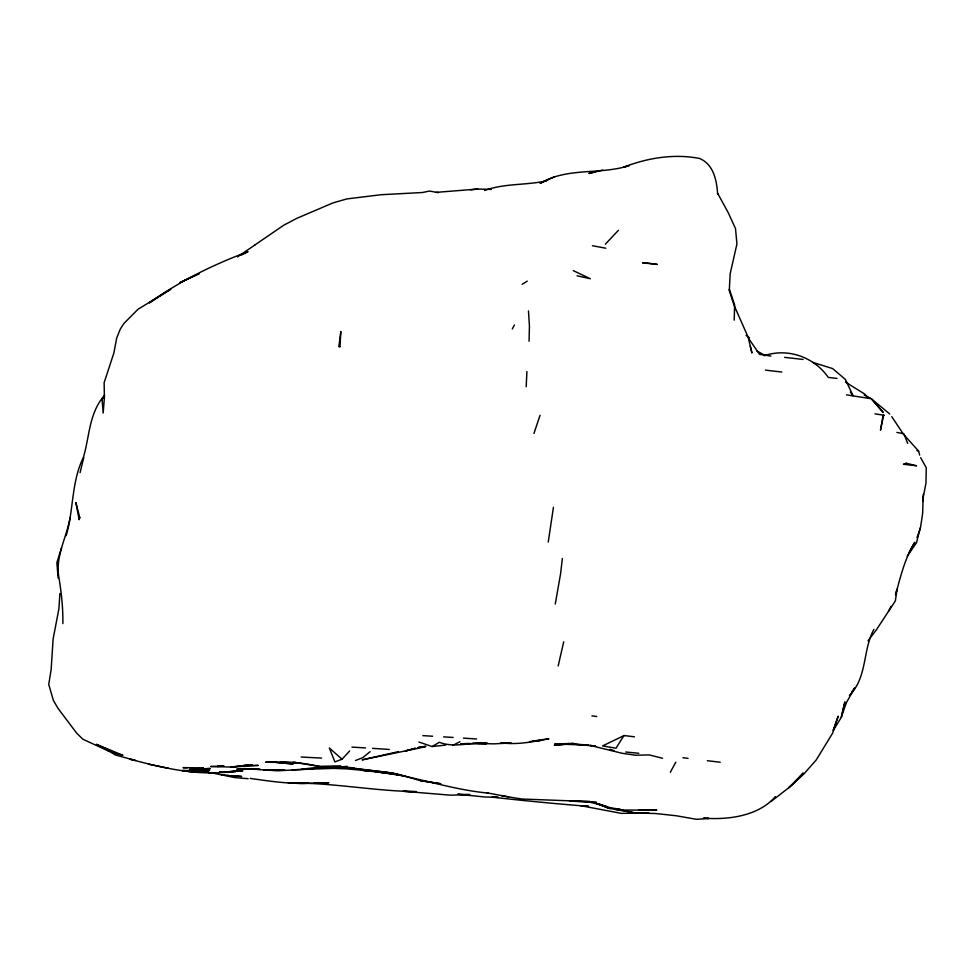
<?xml version="1.0" encoding="UTF-8"?>
<svg xmlns="http://www.w3.org/2000/svg" width="975" height="975" viewBox="0 0 975 975"><rect width="100%" height="100%" fill="white"/><g stroke="black" fill="none" stroke-linecap="round" stroke-linejoin="round"><path stroke-width="1.46" d="M529.072 341.25L529.425 326.101L528.474 310.952M734.187 320.153L734.638 304.992L729.373 289.051L730.153 273.865L736.929 243.994L735.516 228.601L728.288 212.794L717.6 193.208M923.374 494.142L922.728 501.43M526.195 386.722L526.914 371.56M339.995 346.686L340.848 331.476L338.849 346.637L339.995 346.686L339.41 346.296M59.889 593.482L58.927 608.644L53.125 638.966L51.163 669.277L48.75 684.438L53.369 700.391L57.952 708.264L76.635 733.102L82.814 739.184L109.042 751.335M241.544 255.023L248.016 251.708C213.062 264.652 179.656 281.178 149.321 302.896L170.869 289.124L138.011 309.282L123.898 323.481L120.278 329.087L116.683 338.057L113.856 353.048L104.142 382.651L104.386 397.934L103.155 413.083L102.034 398.409L104.605 395.009M562.343 558.517L560.601 573.678L555.263 604M548.23 542.1L553.447 507.293M883.021 415.874L880.51 430.194L883.594 415.167L884.276 415.289L883.021 415.874L883.594 415.167L874.989 413.875M558.188 665.913L563.721 641.794M70.151 517.481C66.641 537.578 55.124 556.433 58.902 577.456C61.425 592.715 63.095 608.132 62.875 623.61M80.072 472.631L83.716 457.714M83.338 457.592C89.249 437.738 89.005 415.618 102.034 398.409L104.386 397.934M920.339 527.707L916.439 542.868L907.225 556.25M895.501 594.604L897.037 589.217L895.367 600.905L876.293 629.96L868.03 640.831M540.053 415.265L533.947 433.461M66.166 535.641C73.661 510.254 71.382 482.406 82.948 458.335M895.647 594.604C900.534 576.639 904.824 558.346 914.782 542.307L909.188 552.411M61.535 547.877L56.867 562.697L58.147 578.077M833.15 730.165L838.22 716.138L832.589 733.212L816.307 759.854L804.046 773.809L788.824 787.69L770.896 801.596M916.963 537.652L920.4 528.267L922.679 513.216L923.106 498.006L925.982 483.015L926.25 467.781L920.668 457.702M873.905 629.326C862.558 650.118 867.457 677.601 849.396 695.346M888.444 611.337L891.016 606.34M512.289 328.965L514.41 325.016M670.312 772.273L675.809 762.17M833.381 730.348L841.498 717.027L844.898 701.866L841.242 717.112L846.544 702.353L854.673 687.997L852.016 691.628M775.43 796.575C758.306 816.27 728.142 819.999 703.536 818.147L708.788 818.391M342.054 759.208L329.318 747.996L334.888 761.902L342.054 759.208L349.623 751.006M605.341 244.177L618.43 230.295M370.11 751.676L362.7 757.685L355.522 760.5M255.121 244.81L283.676 225.262L296.729 218.376L332.975 202.91L346.832 198.924L381.237 194.707L422.467 192.514L429.548 191.051L438.47 192.66M254.938 244.957L237.376 256.949M522.161 284.31L527.28 281.141M418.848 742.012L432.083 746.545L439.372 742.28C454.996 748.459 471.339 741.682 487.524 743.121M554.153 176.975L540.113 183.373C567.426 166.969 599.93 175.122 629.168 165.616L623.817 167.103C647.729 157.853 674.334 153.489 699.611 158.486C713.797 164.507 716.723 180.619 717.673 194.305M452.692 745.424L459.944 741.695M484.587 190.491C504.697 183.105 526.39 185.469 546.902 180.753M602.696 170.101L588.888 173.44L595.591 171.868M398.227 751.676L362.164 759.854L425.088 746.838M764.168 355.717C787.837 347.673 814.125 357.008 828.287 377.423L837.001 378.434M418.068 747.545L425.49 746.362M418.433 747.484L425.856 746.35M532.569 741.122L548.876 738.77C533.057 741.743 517.079 745.095 500.931 742.755L507.487 743.157L493.874 743.852L472.643 743.352M470.693 189.845L477.726 189.04L491.266 189.406M313.121 768.848L277.717 770.823L243.774 768.605L260.301 769.324M529.498 741.622L541.795 740.281L532.935 741.122M432.083 746.545L445.758 745.095M436.422 192.343L477.726 189.04M573.434 743.486L554.239 745.314L573.544 743.474M326.381 767.398L339.982 766.862L356.923 768.556M326.722 767.752L347.356 766.508L333.742 767.154L353.84 767.861L340.36 766.825L305.748 768.727L320.482 767.776M319.715 768.3L340.36 766.825M708.593 818.549L696.479 819.317L676.211 815.758L655.834 813.54L635.347 812.979L615.444 809.457M301.373 769.312L310.452 768.763M223.251 766.045L217.193 766.399L224.177 766.216L210.6 766.496L231.087 767.069L251.794 764.717L231.087 767.069L258.326 765.412L243.665 765.485M244.323 768.824L236.767 769.214L257.303 769.08L253.147 768.727M296.4 762.608L265.919 762.218L271.964 761.95M265.919 762.218L271.806 761.963M220.387 772.285L242.873 770.725L219.204 772.346M572.264 743.45L554.714 743.986L588.717 745.107L568.303 743.62L595.615 746.192L590.107 745.327M501.967 743.133L510.693 742.779M460.883 743.767L469.706 743.45M219.668 772.078L235.84 771.505L222.227 772.212L229.223 771.883C195.67 775.844 162.216 767.703 129.98 759.196L135.501 760.476L115.367 754.979L103.643 748.02M219.789 772.09L228.845 771.786L220.033 771.968M460.919 743.779L486.549 743.572L477.762 743.438M314.133 782.998L328.819 782.706L301.628 783.632L288.125 782.803L308.648 782.949C289.063 784.29 269.551 781.085 250.209 778.428M639.271 809.725L656.833 810.164L622.757 810.03L610.228 807.605M291.72 769.811L333.304 768.398L346.418 768.873L373.376 771.262L361.323 770.213L393.717 773.906L400.603 774.954L374.668 771.481L405.6 776.173M339.276 766.898L332.024 766.911L346.929 767.167L339.276 766.898L387.611 772.383L400.981 774.893M296.181 762.584L279.862 762.17L300.324 763.157M502.344 743.218L511.144 743.291L502.028 743.206M187.407 767.703L183.007 767.654L203.519 767.861L199.132 767.825M615.834 809.299L620.356 809.372M186.432 770.616L182.045 770.518L202.544 770.957L192.294 770.737M639.125 809.725L643.305 809.835M498.237 797.367L485.062 797.002L457.763 794.223L469.792 794.576L450.718 795.186L402.98 791.261L416.508 791.651C380.774 791.176 345.211 785.058 309.562 783.388M194.415 771.578L188.565 771.408L209.052 772.017L198.815 771.713M498.042 797.331L492.022 797.136C524.136 800.731 556.286 803.851 588.522 806.349M770.945 356.082L759.513 354.327L749.178 339.251M301.141 757.039L321.604 758.075M351.951 747.118L365.576 747.91M422.833 735.638L432.656 736.223M228.187 775.673L241.69 776.478L231.489 775.576M443.601 736.868L453.131 737.453M463.381 738.112L476.531 738.977M373.388 770.762L376.313 770.957M372.596 748.349L389.232 749.458M588.364 806.264L580.868 805.703L621.38 813.382L648.911 812.967L635.347 812.979L615.274 808.811M253.293 768.751L259.131 769.238M264.956 769.726L270.782 770.213L264.798 769.714M248.113 778.708L234.634 777.575L210.892 772.663M221.288 774.686L228.577 775.32M625.718 752.005L638.796 753.273M784.643 357.374L803.095 359.446M394.132 773.248L358.398 768.836M781.816 372.036L765.424 370.122M720.22 762.218L707.314 760.719M624.024 735.54L634.445 736.807M682.902 757.721L688.07 758.367M846.532 394.875L871.406 398.751L883.265 412.51L871.406 398.812L889.748 414.009M361.737 769.738L366.1 770.299M591.923 715.882L596.712 716.515M299.386 762.998L305.358 763.803M420.347 780.646L440.651 783.729L420.347 780.646L399.811 774.674M293.414 762.206L320.227 766.533L340.775 766.277L320.227 766.533L306.845 763.998M396.63 774.223L380.689 771.737C416.934 777.136 451.827 789.75 488.378 793.102L486.598 792.773L508.621 796.916M501.735 795.819L522.027 799.037L590.033 801.584L569.534 801.109L596.566 802.401L589.619 802.145L602.952 805.24L595.006 803.047M896.89 432.425L903.886 433.778L907.737 443.418M592.434 245.724L605.816 248.211M148.407 764.181L168.638 768.337M590.204 745.436L622.221 753.297L635.639 755.235L649.228 754.906L662.537 758.282M577.042 275.791L590.387 278.752L573.251 270.623M812.918 362.408L832.613 368.574L845.386 379.433M845.557 379.726L853.027 395.704L850.432 392.096M615.371 808.616L622.342 810.408L608.936 808.409L599.028 804.229L606.023 806.337M916.951 450.645L918.621 451.108L919.632 455.106M604.195 805.74L611.227 808.056M609.96 749.312L614.043 750.689M596.103 803.522L609.314 808.324M749.483 337.886L746.094 335.388M864.203 395.021L870.736 398.385M845.435 382.054L864.472 393.912L868.286 397.837M756.685 350.842L765.107 355.522M918.621 451.108L903.472 434.228L891.772 416.678M730.823 295.449L734.114 305.455L748.178 337.289L751.944 353.023L750.287 346.198M728.971 289.709L730.348 294.023M79.816 517.701L79.158 519.712L75.855 502.515L79.816 517.701M623.89 735.638L615.993 748.215L602.599 745.912L623.89 735.638M803.034 773.175L795.295 781.987L788.824 787.69L803.034 773.175M185.092 280.203L179.68 282.774L199.132 273.658L185.092 280.203M906.287 463.259L903.435 464.246L916.585 465.794L906.287 463.259M415.253 748.312L405.393 750.982L415.265 748.288M210.076 768.483L189.467 769.494L210.076 768.483M209.588 769.921L188.979 770.945L209.588 769.921M211.563 772.688L208.613 772.822L211.648 772.688M645.438 262.762L642.537 262.86L657.284 264.408L645.438 262.762M284.724 770.238L264.201 770.116L284.724 770.238M292.914 763.986L272.525 761.999L292.914 763.986M122.704 755.223L116.22 753.638L96.379 744.327L122.704 755.223"/></g></svg>
